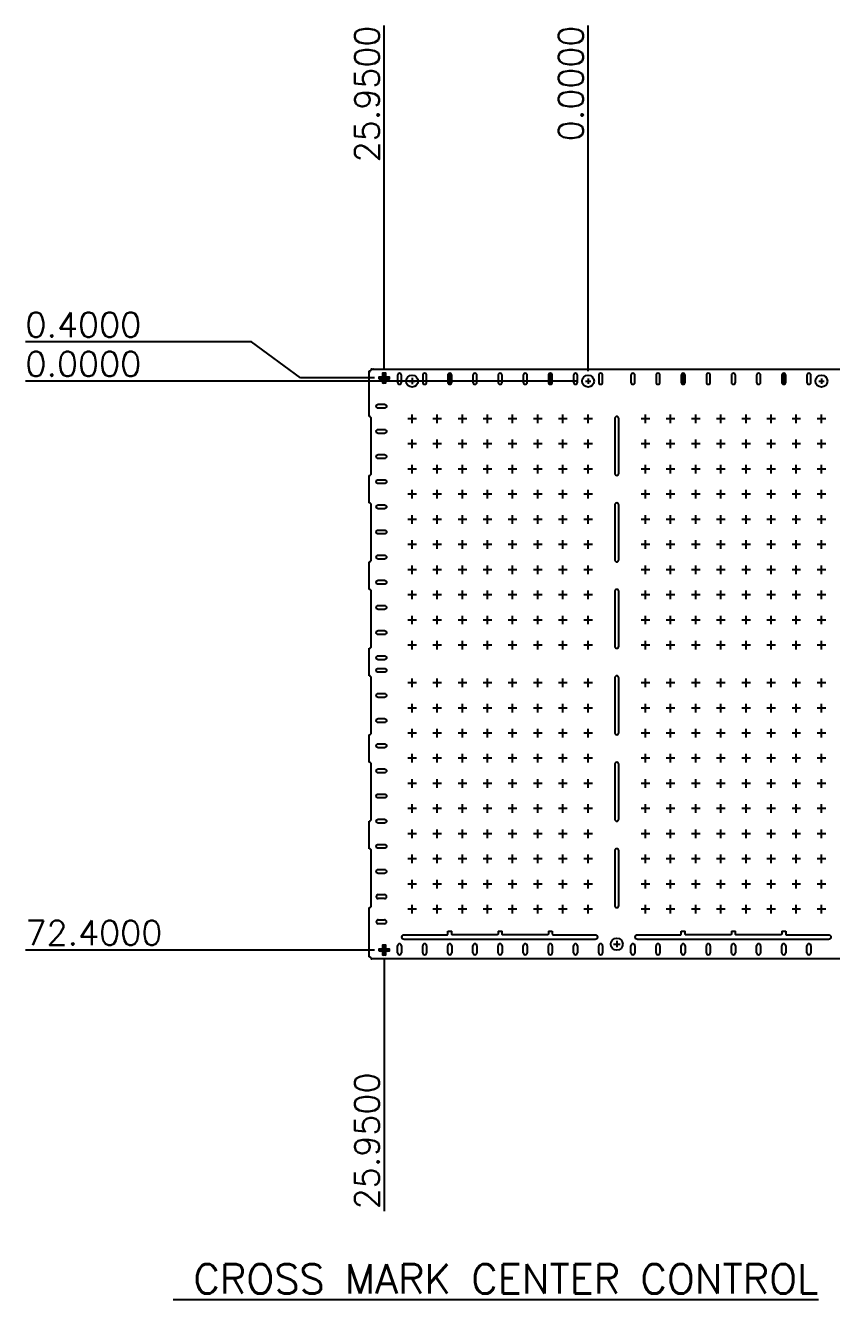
# Model space of a CAD drawing. Extents: x 823 to 1091, y 12 to 388.
# Drawn here: x 823 to 905, y 49.2 to 178.9 of the extents above; entities that cross this region are included whole.
import ezdxf
from ezdxf.enums import TextEntityAlignment as Align
from ezdxf.lldxf.tags import DXFTag

# ---------------------------------------------------------------- set-up
doc = ezdxf.new("R2010")
doc.units = 0
doc.header["$LTSCALE"] = 8
doc.header["$MEASUREMENT"] = 0
for name, color, linetype in [('CEN', 3, 'CENTER'), ('COIN-LINE', 4, 'Continuous'), ('DIM', 7, 'Continuous'), ('LF-LINE', 1, 'Continuous'), ('PKG-OUT', 3, 'HIDDEN')]:
    doc.layers.add(name, color=color, linetype=linetype)
doc.styles.add('SIMPLEX', font='SIMPLEX.shx', dxfattribs={"height": 3})
tags = doc.linetypes.add('CENTER', pattern=[2, 1.25, -0.25, 0.25, -0.25]).pattern_tags.tags
tags[10:11] = [DXFTag(74, 4), DXFTag(75, 0), DXFTag(340, '0'), DXFTag(46, 1.0), DXFTag(50, 0.0), DXFTag(44, 0.0), DXFTag(45, 0.0)]
tags[8:9] = [DXFTag(74, 4), DXFTag(75, 0), DXFTag(340, '0'), DXFTag(46, 1.0), DXFTag(50, 0.0), DXFTag(44, 0.0), DXFTag(45, 0.0)]
tags[6:7] = [DXFTag(74, 4), DXFTag(75, 0), DXFTag(340, '0'), DXFTag(46, 1.0), DXFTag(50, 0.0), DXFTag(44, 0.0), DXFTag(45, 0.0)]
tags[4:5] = [DXFTag(74, 4), DXFTag(75, 0), DXFTag(340, '0'), DXFTag(46, 1.0), DXFTag(50, 0.0), DXFTag(44, 0.0), DXFTag(45, 0.0)]
tags = doc.linetypes.add('HIDDEN', pattern=[0.375, 0.25, -0.125]).pattern_tags.tags
tags[6:7] = [DXFTag(74, 4), DXFTag(75, 0), DXFTag(340, '0'), DXFTag(46, 1.0), DXFTag(50, 0.0), DXFTag(44, 0.0), DXFTag(45, 0.0)]
tags[4:5] = [DXFTag(74, 4), DXFTag(75, 0), DXFTag(340, '0'), DXFTag(46, 1.0), DXFTag(50, 0.0), DXFTag(44, 0.0), DXFTag(45, 0.0)]

# ---------------------------------------------------------------- blocks, each defined once
blk = doc.blocks.new('SH4')
at = {"layer": 'CEN'}
h = blk.add_hatch(dxfattribs=at)
h.set_pattern_fill('ANSI31', color=256, scale=0.347826, style=0)
h.set_pattern_definition([(45, (817.660093, 19.64322), (-0.030743773, 0.030743773), [])])
h.paths.add_polyline_path([(853.98, -249.13), (854.38, -249.13), (854.38, -249.53), (854.62, -249.53), (854.62, -249.13), (855.02, -249.13), (855.02, -248.89), (854.62, -248.89), (854.62, -248.49), (854.38, -248.49), (854.38, -248.89), (853.98, -248.89)])
h.paths.add_polyline_path([(854.58, -249.09), (854.58, -249.49), (854.42, -249.49), (854.42, -249.09), (854.02, -249.09), (854.02, -248.93), (854.42, -248.93), (854.42, -248.53), (854.58, -248.53), (854.58, -248.93), (854.98, -248.93), (854.98, -249.09)], flags=16)
h = blk.add_hatch(dxfattribs=at)
h.set_pattern_fill('ANSI31', color=256, scale=0.8, style=0)
h.set_pattern_definition([(45, (843.10306, 28.53486), (-0.070710678, 0.070710678), [])])
h.paths.add_polyline_path([(861.38, -248.73, 1), (860.98, -248.73), (860.98, -249.45, 1), (861.38, -249.45)])
h.paths.add_polyline_path([(871.62, -248.73, 1), (871.22, -248.73), (871.22, -249.45, 1), (871.62, -249.45)])
h = blk.add_hatch(dxfattribs=at)
h.set_pattern_fill('ANSI31', color=256, scale=0.347826, style=0)
h.set_pattern_definition([(45, (817.660093, -38.59678), (-0.030743773, 0.030743773), [])])
h.paths.add_polyline_path([(853.98, -307.37), (854.38, -307.37), (854.38, -307.77), (854.62, -307.77), (854.62, -307.37), (855.02, -307.37), (855.02, -307.13), (854.62, -307.13), (854.62, -306.73), (854.38, -306.73), (854.38, -307.13), (853.98, -307.13)])
h.paths.add_polyline_path([(854.58, -307.33), (854.58, -307.73), (854.42, -307.73), (854.42, -307.33), (854.02, -307.33), (854.02, -307.17), (854.42, -307.17), (854.42, -306.77), (854.58, -306.77), (854.58, -307.17), (854.98, -307.17), (854.98, -307.33)], flags=16)
at = {"layer": 'PKG-OUT'}
h = blk.add_hatch(dxfattribs=at)
h.set_pattern_fill('ANSI31', color=256, style=0)
h.paths.add_polyline_path([(885.14, -248.73, 1), (884.74, -248.73), (884.74, -249.45, 1), (885.14, -249.45)])
h.paths.add_polyline_path([(895.38, -248.73, 1), (894.98, -248.73), (894.98, -249.45, 1), (895.38, -249.45)])
at = {"layer": 'CEN'}
for p, q in [((854.79, -249.01), (854.22, -249.01)), ((854.79, -249.01), (854.22, -249.01)), ((854.5, -249.25), (854.5, -248.77)), ((854.5, -249.25), (854.5, -248.77)), ((857.34, -249), (857.34, -249.65)), ((857.02, -249.33), (857.67, -249.33)), ((874.99, -249.33), (875.54, -249.33)), ((875.26, -249.05), (875.26, -249.6)), ((898.75, -249.33), (899.3, -249.33)), ((899.02, -249.05), (899.02, -249.6)), ((854.79, -307.25), (854.22, -307.25)), ((854.79, -307.25), (854.22, -307.25)), ((854.5, -307.01), (854.5, -307.49)), ((854.5, -307.01), (854.5, -307.49)), ((877.86, -306.65), (878.51, -306.65)), ((878.18, -306.32), (878.18, -306.97))]:
    blk.add_line(p, q, dxfattribs=at)
at = {"layer": 'CEN', "ltscale": 0.01}
for p, q in [((857.34, -253.61), (857.34, -252.73)), ((859.9, -253.61), (859.9, -252.73)), ((862.46, -253.61), (862.46, -252.73)), ((865.02, -253.61), (865.02, -252.73)), ((867.58, -253.61), (867.58, -252.73)), ((870.14, -253.61), (870.14, -252.73)), ((872.7, -253.61), (872.7, -252.73)), ((875.26, -253.61), (875.26, -252.73)), ((881.1, -253.61), (881.1, -252.73)), ((883.66, -253.61), (883.66, -252.73)), ((886.22, -253.61), (886.22, -252.73)), ((888.78, -253.61), (888.78, -252.73)), ((891.34, -253.61), (891.34, -252.73)), ((893.9, -253.61), (893.9, -252.73)), ((896.46, -253.61), (896.46, -252.73)), ((899.02, -253.61), (899.02, -252.73)), ((857.78, -253.17), (856.9, -253.17)), ((860.34, -253.17), (859.46, -253.17)), ((862.9, -253.17), (862.02, -253.17)), ((865.46, -253.17), (864.58, -253.17)), ((868.02, -253.17), (867.14, -253.17)), ((870.58, -253.17), (869.7, -253.17)), ((873.14, -253.17), (872.26, -253.17)), ((875.7, -253.17), (874.82, -253.17)), ((881.54, -253.17), (880.66, -253.17)), ((884.1, -253.17), (883.22, -253.17)), ((886.66, -253.17), (885.78, -253.17)), ((889.22, -253.17), (888.34, -253.17)), ((891.78, -253.17), (890.9, -253.17)), ((894.34, -253.17), (893.46, -253.17)), ((896.9, -253.17), (896.02, -253.17)), ((899.46, -253.17), (898.58, -253.17)), ((857.34, -256.17), (857.34, -255.29)), ((859.9, -256.17), (859.9, -255.29)), ((862.46, -256.17), (862.46, -255.29)), ((865.02, -256.17), (865.02, -255.29)), ((867.58, -256.17), (867.58, -255.29)), ((870.14, -256.17), (870.14, -255.29)), ((872.7, -256.17), (872.7, -255.29)), ((875.26, -256.17), (875.26, -255.29)), ((881.1, -256.17), (881.1, -255.29)), ((883.66, -256.17), (883.66, -255.29)), ((886.22, -256.17), (886.22, -255.29)), ((888.78, -256.17), (888.78, -255.29)), ((891.34, -256.17), (891.34, -255.29)), ((893.9, -256.17), (893.9, -255.29)), ((896.46, -256.17), (896.46, -255.29)), ((899.02, -256.17), (899.02, -255.29)), ((857.78, -255.73), (856.9, -255.73)), ((860.34, -255.73), (859.46, -255.73)), ((862.9, -255.73), (862.02, -255.73)), ((865.46, -255.73), (864.58, -255.73)), ((868.02, -255.73), (867.14, -255.73)), ((870.58, -255.73), (869.7, -255.73)), ((873.14, -255.73), (872.26, -255.73)), ((875.7, -255.73), (874.82, -255.73)), ((881.54, -255.73), (880.66, -255.73)), ((884.1, -255.73), (883.22, -255.73)), ((886.66, -255.73), (885.78, -255.73)), ((889.22, -255.73), (888.34, -255.73)), ((891.78, -255.73), (890.9, -255.73)), ((894.34, -255.73), (893.46, -255.73)), ((896.9, -255.73), (896.02, -255.73)), ((899.46, -255.73), (898.58, -255.73)), ((857.34, -258.73), (857.34, -257.85)), ((859.9, -258.73), (859.9, -257.85)), ((862.46, -258.73), (862.46, -257.85)), ((865.02, -258.73), (865.02, -257.85)), ((867.58, -258.73), (867.58, -257.85)), ((870.14, -258.73), (870.14, -257.85)), ((872.7, -258.73), (872.7, -257.85)), ((875.26, -258.73), (875.26, -257.85)), ((881.1, -258.73), (881.1, -257.85)), ((883.66, -258.73), (883.66, -257.85)), ((886.22, -258.73), (886.22, -257.85)), ((888.78, -258.73), (888.78, -257.85)), ((891.34, -258.73), (891.34, -257.85)), ((893.9, -258.73), (893.9, -257.85)), ((896.46, -258.73), (896.46, -257.85)), ((899.02, -258.73), (899.02, -257.85)), ((857.78, -258.29), (856.9, -258.29)), ((860.34, -258.29), (859.46, -258.29)), ((862.9, -258.29), (862.02, -258.29)), ((865.46, -258.29), (864.58, -258.29)), ((868.02, -258.29), (867.14, -258.29)), ((870.58, -258.29), (869.7, -258.29)), ((873.14, -258.29), (872.26, -258.29)), ((875.7, -258.29), (874.82, -258.29)), ((881.54, -258.29), (880.66, -258.29)), ((884.1, -258.29), (883.22, -258.29)), ((886.66, -258.29), (885.78, -258.29)), ((889.22, -258.29), (888.34, -258.29)), ((891.78, -258.29), (890.9, -258.29)), ((894.34, -258.29), (893.46, -258.29)), ((896.9, -258.29), (896.02, -258.29)), ((899.46, -258.29), (898.58, -258.29)), ((857.34, -261.29), (857.34, -260.41)), ((859.9, -261.29), (859.9, -260.41)), ((862.46, -261.29), (862.46, -260.41)), ((865.02, -261.29), (865.02, -260.41)), ((867.58, -261.29), (867.58, -260.41)), ((870.14, -261.29), (870.14, -260.41)), ((872.7, -261.29), (872.7, -260.41)), ((875.26, -261.29), (875.26, -260.41)), ((881.1, -261.29), (881.1, -260.41)), ((883.66, -261.29), (883.66, -260.41)), ((886.22, -261.29), (886.22, -260.41)), ((888.78, -261.29), (888.78, -260.41)), ((891.34, -261.29), (891.34, -260.41)), ((893.9, -261.29), (893.9, -260.41)), ((896.46, -261.29), (896.46, -260.41)), ((899.02, -261.29), (899.02, -260.41)), ((857.78, -260.85), (856.9, -260.85)), ((860.34, -260.85), (859.46, -260.85)), ((862.9, -260.85), (862.02, -260.85)), ((865.46, -260.85), (864.58, -260.85)), ((868.02, -260.85), (867.14, -260.85)), ((870.58, -260.85), (869.7, -260.85)), ((873.14, -260.85), (872.26, -260.85)), ((875.7, -260.85), (874.82, -260.85)), ((881.54, -260.85), (880.66, -260.85)), ((884.1, -260.85), (883.22, -260.85)), ((886.66, -260.85), (885.78, -260.85)), ((889.22, -260.85), (888.34, -260.85)), ((891.78, -260.85), (890.9, -260.85)), ((894.34, -260.85), (893.46, -260.85)), ((896.9, -260.85), (896.02, -260.85)), ((899.46, -260.85), (898.58, -260.85)), ((857.34, -263.85), (857.34, -262.97)), ((859.9, -263.85), (859.9, -262.97)), ((862.46, -263.85), (862.46, -262.97)), ((865.02, -263.85), (865.02, -262.97)), ((867.58, -263.85), (867.58, -262.97)), ((870.14, -263.85), (870.14, -262.97)), ((872.7, -263.85), (872.7, -262.97)), ((875.26, -263.85), (875.26, -262.97)), ((881.1, -263.85), (881.1, -262.97)), ((883.66, -263.85), (883.66, -262.97)), ((886.22, -263.85), (886.22, -262.97)), ((888.78, -263.85), (888.78, -262.97)), ((891.34, -263.85), (891.34, -262.97)), ((893.9, -263.85), (893.9, -262.97)), ((896.46, -263.85), (896.46, -262.97)), ((899.02, -263.85), (899.02, -262.97)), ((857.78, -263.41), (856.9, -263.41)), ((860.34, -263.41), (859.46, -263.41)), ((862.9, -263.41), (862.02, -263.41)), ((865.46, -263.41), (864.58, -263.41)), ((868.02, -263.41), (867.14, -263.41)), ((870.58, -263.41), (869.7, -263.41)), ((873.14, -263.41), (872.26, -263.41)), ((875.7, -263.41), (874.82, -263.41)), ((881.54, -263.41), (880.66, -263.41)), ((884.1, -263.41), (883.22, -263.41)), ((886.66, -263.41), (885.78, -263.41)), ((889.22, -263.41), (888.34, -263.41)), ((891.78, -263.41), (890.9, -263.41)), ((894.34, -263.41), (893.46, -263.41)), ((896.9, -263.41), (896.02, -263.41)), ((899.46, -263.41), (898.58, -263.41)), ((857.34, -266.41), (857.34, -265.53)), ((859.9, -266.41), (859.9, -265.53)), ((862.46, -266.41), (862.46, -265.53)), ((865.02, -266.41), (865.02, -265.53)), ((867.58, -266.41), (867.58, -265.53)), ((870.14, -266.41), (870.14, -265.53)), ((872.7, -266.41), (872.7, -265.53)), ((875.26, -266.41), (875.26, -265.53)), ((881.1, -266.41), (881.1, -265.53)), ((883.66, -266.41), (883.66, -265.53)), ((886.22, -266.41), (886.22, -265.53)), ((888.78, -266.41), (888.78, -265.53)), ((891.34, -266.41), (891.34, -265.53)), ((893.9, -266.41), (893.9, -265.53)), ((896.46, -266.41), (896.46, -265.53)), ((899.02, -266.41), (899.02, -265.53)), ((857.78, -265.97), (856.9, -265.97)), ((860.34, -265.97), (859.46, -265.97)), ((862.9, -265.97), (862.02, -265.97)), ((865.46, -265.97), (864.58, -265.97)), ((868.02, -265.97), (867.14, -265.97)), ((870.58, -265.97), (869.7, -265.97)), ((873.14, -265.97), (872.26, -265.97)), ((875.7, -265.97), (874.82, -265.97)), ((881.54, -265.97), (880.66, -265.97)), ((884.1, -265.97), (883.22, -265.97)), ((886.66, -265.97), (885.78, -265.97)), ((889.22, -265.97), (888.34, -265.97)), ((891.78, -265.97), (890.9, -265.97)), ((894.34, -265.97), (893.46, -265.97)), ((896.9, -265.97), (896.02, -265.97)), ((899.46, -265.97), (898.58, -265.97)), ((857.34, -268.97), (857.34, -268.09)), ((859.9, -268.97), (859.9, -268.09)), ((862.46, -268.97), (862.46, -268.09)), ((865.02, -268.97), (865.02, -268.09)), ((867.58, -268.97), (867.58, -268.09)), ((870.14, -268.97), (870.14, -268.09)), ((872.7, -268.97), (872.7, -268.09)), ((875.26, -268.97), (875.26, -268.09)), ((881.1, -268.97), (881.1, -268.09)), ((883.66, -268.97), (883.66, -268.09)), ((886.22, -268.97), (886.22, -268.09)), ((888.78, -268.97), (888.78, -268.09)), ((891.34, -268.97), (891.34, -268.09)), ((893.9, -268.97), (893.9, -268.09)), ((896.46, -268.97), (896.46, -268.09)), ((899.02, -268.97), (899.02, -268.09)), ((857.78, -268.53), (856.9, -268.53)), ((860.34, -268.53), (859.46, -268.53)), ((862.9, -268.53), (862.02, -268.53)), ((865.46, -268.53), (864.58, -268.53)), ((868.02, -268.53), (867.14, -268.53)), ((870.58, -268.53), (869.7, -268.53)), ((873.14, -268.53), (872.26, -268.53)), ((875.7, -268.53), (874.82, -268.53)), ((881.54, -268.53), (880.66, -268.53)), ((884.1, -268.53), (883.22, -268.53)), ((886.66, -268.53), (885.78, -268.53)), ((889.22, -268.53), (888.34, -268.53)), ((891.78, -268.53), (890.9, -268.53)), ((894.34, -268.53), (893.46, -268.53)), ((896.9, -268.53), (896.02, -268.53)), ((899.46, -268.53), (898.58, -268.53)), ((857.34, -271.53), (857.34, -270.65)), ((859.9, -271.53), (859.9, -270.65)), ((862.46, -271.53), (862.46, -270.65)), ((865.02, -271.53), (865.02, -270.65)), ((867.58, -271.53), (867.58, -270.65)), ((870.14, -271.53), (870.14, -270.65)), ((872.7, -271.53), (872.7, -270.65)), ((875.26, -271.53), (875.26, -270.65)), ((881.1, -271.53), (881.1, -270.65)), ((883.66, -271.53), (883.66, -270.65)), ((886.22, -271.53), (886.22, -270.65)), ((888.78, -271.53), (888.78, -270.65)), ((891.34, -271.53), (891.34, -270.65)), ((893.9, -271.53), (893.9, -270.65)), ((896.46, -271.53), (896.46, -270.65)), ((899.02, -271.53), (899.02, -270.65)), ((857.78, -271.09), (856.9, -271.09)), ((860.34, -271.09), (859.46, -271.09)), ((862.9, -271.09), (862.02, -271.09)), ((865.46, -271.09), (864.58, -271.09)), ((868.02, -271.09), (867.14, -271.09)), ((870.58, -271.09), (869.7, -271.09)), ((873.14, -271.09), (872.26, -271.09)), ((875.7, -271.09), (874.82, -271.09)), ((881.54, -271.09), (880.66, -271.09)), ((884.1, -271.09), (883.22, -271.09)), ((886.66, -271.09), (885.78, -271.09)), ((889.22, -271.09), (888.34, -271.09)), ((891.78, -271.09), (890.9, -271.09)), ((894.34, -271.09), (893.46, -271.09)), ((896.9, -271.09), (896.02, -271.09)), ((899.46, -271.09), (898.58, -271.09)), ((857.78, -273.65), (856.9, -273.65)), ((857.34, -274.09), (857.34, -273.21)), ((860.34, -273.65), (859.46, -273.65)), ((859.9, -274.09), (859.9, -273.21)), ((862.9, -273.65), (862.02, -273.65)), ((862.46, -274.09), (862.46, -273.21)), ((865.46, -273.65), (864.58, -273.65)), ((865.02, -274.09), (865.02, -273.21)), ((868.02, -273.65), (867.14, -273.65)), ((867.58, -274.09), (867.58, -273.21)), ((870.58, -273.65), (869.7, -273.65)), ((870.14, -274.09), (870.14, -273.21)), ((873.14, -273.65), (872.26, -273.65)), ((872.7, -274.09), (872.7, -273.21)), ((875.7, -273.65), (874.82, -273.65)), ((875.26, -274.09), (875.26, -273.21)), ((881.54, -273.65), (880.66, -273.65)), ((881.1, -274.09), (881.1, -273.21)), ((884.1, -273.65), (883.22, -273.65)), ((883.66, -274.09), (883.66, -273.21)), ((886.66, -273.65), (885.78, -273.65)), ((886.22, -274.09), (886.22, -273.21)), ((889.22, -273.65), (888.34, -273.65)), ((888.78, -274.09), (888.78, -273.21)), ((891.78, -273.65), (890.9, -273.65)), ((891.34, -274.09), (891.34, -273.21)), ((894.34, -273.65), (893.46, -273.65)), ((893.9, -274.09), (893.9, -273.21)), ((896.9, -273.65), (896.02, -273.65)), ((896.46, -274.09), (896.46, -273.21)), ((899.46, -273.65), (898.58, -273.65)), ((899.02, -274.09), (899.02, -273.21)), ((857.78, -276.21), (856.9, -276.21)), ((857.34, -276.65), (857.34, -275.77)), ((860.34, -276.21), (859.46, -276.21)), ((859.9, -276.65), (859.9, -275.77)), ((862.9, -276.21), (862.02, -276.21)), ((862.46, -276.65), (862.46, -275.77)), ((865.46, -276.21), (864.58, -276.21)), ((865.02, -276.65), (865.02, -275.77)), ((868.02, -276.21), (867.14, -276.21)), ((867.58, -276.65), (867.58, -275.77)), ((870.58, -276.21), (869.7, -276.21)), ((870.14, -276.65), (870.14, -275.77)), ((873.14, -276.21), (872.26, -276.21)), ((872.7, -276.65), (872.7, -275.77)), ((875.7, -276.21), (874.82, -276.21)), ((875.26, -276.65), (875.26, -275.77)), ((881.54, -276.21), (880.66, -276.21)), ((881.1, -276.65), (881.1, -275.77)), ((884.1, -276.21), (883.22, -276.21)), ((883.66, -276.65), (883.66, -275.77)), ((886.66, -276.21), (885.78, -276.21)), ((886.22, -276.65), (886.22, -275.77)), ((889.22, -276.21), (888.34, -276.21)), ((888.78, -276.65), (888.78, -275.77)), ((891.78, -276.21), (890.9, -276.21)), ((891.34, -276.65), (891.34, -275.77)), ((894.34, -276.21), (893.46, -276.21)), ((893.9, -276.65), (893.9, -275.77)), ((896.9, -276.21), (896.02, -276.21)), ((896.46, -276.65), (896.46, -275.77)), ((899.46, -276.21), (898.58, -276.21)), ((899.02, -276.65), (899.02, -275.77)), ((857.78, -280.05), (856.9, -280.05)), ((857.34, -280.49), (857.34, -279.61)), ((860.34, -280.05), (859.46, -280.05)), ((859.9, -280.49), (859.9, -279.61)), ((862.9, -280.05), (862.02, -280.05)), ((862.46, -280.49), (862.46, -279.61)), ((865.46, -280.05), (864.58, -280.05)), ((865.02, -280.49), (865.02, -279.61)), ((868.02, -280.05), (867.14, -280.05)), ((867.58, -280.49), (867.58, -279.61)), ((870.58, -280.05), (869.7, -280.05)), ((870.14, -280.49), (870.14, -279.61)), ((873.14, -280.05), (872.26, -280.05)), ((872.7, -280.49), (872.7, -279.61)), ((875.7, -280.05), (874.82, -280.05)), ((875.26, -280.49), (875.26, -279.61)), ((881.54, -280.05), (880.66, -280.05)), ((881.1, -280.49), (881.1, -279.61)), ((884.1, -280.05), (883.22, -280.05)), ((883.66, -280.49), (883.66, -279.61)), ((886.66, -280.05), (885.78, -280.05)), ((886.22, -280.49), (886.22, -279.61)), ((889.22, -280.05), (888.34, -280.05)), ((888.78, -280.49), (888.78, -279.61)), ((891.78, -280.05), (890.9, -280.05)), ((891.34, -280.49), (891.34, -279.61)), ((894.34, -280.05), (893.46, -280.05)), ((893.9, -280.49), (893.9, -279.61)), ((896.9, -280.05), (896.02, -280.05)), ((896.46, -280.49), (896.46, -279.61)), ((899.46, -280.05), (898.58, -280.05)), ((899.02, -280.49), (899.02, -279.61)), ((857.78, -282.61), (856.9, -282.61)), ((857.34, -283.05), (857.34, -282.17)), ((860.34, -282.61), (859.46, -282.61)), ((859.9, -283.05), (859.9, -282.17)), ((862.9, -282.61), (862.02, -282.61)), ((862.46, -283.05), (862.46, -282.17)), ((865.46, -282.61), (864.58, -282.61)), ((865.02, -283.05), (865.02, -282.17)), ((868.02, -282.61), (867.14, -282.61)), ((867.58, -283.05), (867.58, -282.17)), ((870.58, -282.61), (869.7, -282.61)), ((870.14, -283.05), (870.14, -282.17)), ((873.14, -282.61), (872.26, -282.61)), ((872.7, -283.05), (872.7, -282.17)), ((875.7, -282.61), (874.82, -282.61)), ((875.26, -283.05), (875.26, -282.17)), ((881.54, -282.61), (880.66, -282.61)), ((881.1, -283.05), (881.1, -282.17)), ((884.1, -282.61), (883.22, -282.61)), ((883.66, -283.05), (883.66, -282.17)), ((886.66, -282.61), (885.78, -282.61)), ((886.22, -283.05), (886.22, -282.17)), ((889.22, -282.61), (888.34, -282.61)), ((888.78, -283.05), (888.78, -282.17)), ((891.78, -282.61), (890.9, -282.61)), ((891.34, -283.05), (891.34, -282.17)), ((894.34, -282.61), (893.46, -282.61)), ((893.9, -283.05), (893.9, -282.17)), ((896.9, -282.61), (896.02, -282.61)), ((896.46, -283.05), (896.46, -282.17)), ((899.46, -282.61), (898.58, -282.61)), ((899.02, -283.05), (899.02, -282.17)), ((857.78, -285.17), (856.9, -285.17)), ((857.34, -285.61), (857.34, -284.73)), ((860.34, -285.17), (859.46, -285.17)), ((859.9, -285.61), (859.9, -284.73)), ((862.9, -285.17), (862.02, -285.17)), ((862.46, -285.61), (862.46, -284.73)), ((865.46, -285.17), (864.58, -285.17)), ((865.02, -285.61), (865.02, -284.73)), ((868.02, -285.17), (867.14, -285.17)), ((867.58, -285.61), (867.58, -284.73)), ((870.58, -285.17), (869.7, -285.17)), ((870.14, -285.61), (870.14, -284.73)), ((873.14, -285.17), (872.26, -285.17)), ((872.7, -285.61), (872.7, -284.73)), ((875.7, -285.17), (874.82, -285.17)), ((875.26, -285.61), (875.26, -284.73)), ((881.54, -285.17), (880.66, -285.17)), ((881.1, -285.61), (881.1, -284.73)), ((884.1, -285.17), (883.22, -285.17)), ((883.66, -285.61), (883.66, -284.73)), ((886.66, -285.17), (885.78, -285.17)), ((886.22, -285.61), (886.22, -284.73)), ((889.22, -285.17), (888.34, -285.17)), ((888.78, -285.61), (888.78, -284.73)), ((891.78, -285.17), (890.9, -285.17)), ((891.34, -285.61), (891.34, -284.73)), ((894.34, -285.17), (893.46, -285.17)), ((893.9, -285.61), (893.9, -284.73)), ((896.9, -285.17), (896.02, -285.17)), ((896.46, -285.61), (896.46, -284.73)), ((899.46, -285.17), (898.58, -285.17)), ((899.02, -285.61), (899.02, -284.73)), ((857.78, -287.73), (856.9, -287.73)), ((857.34, -288.17), (857.34, -287.29)), ((860.34, -287.73), (859.46, -287.73)), ((859.9, -288.17), (859.9, -287.29)), ((862.9, -287.73), (862.02, -287.73)), ((862.46, -288.17), (862.46, -287.29)), ((865.46, -287.73), (864.58, -287.73)), ((865.02, -288.17), (865.02, -287.29)), ((868.02, -287.73), (867.14, -287.73)), ((867.58, -288.17), (867.58, -287.29)), ((870.58, -287.73), (869.7, -287.73)), ((870.14, -288.17), (870.14, -287.29)), ((873.14, -287.73), (872.26, -287.73)), ((872.7, -288.17), (872.7, -287.29)), ((875.7, -287.73), (874.82, -287.73)), ((875.26, -288.17), (875.26, -287.29)), ((881.54, -287.73), (880.66, -287.73)), ((881.1, -288.17), (881.1, -287.29)), ((884.1, -287.73), (883.22, -287.73)), ((883.66, -288.17), (883.66, -287.29)), ((886.66, -287.73), (885.78, -287.73)), ((886.22, -288.17), (886.22, -287.29)), ((889.22, -287.73), (888.34, -287.73)), ((888.78, -288.17), (888.78, -287.29)), ((891.78, -287.73), (890.9, -287.73)), ((891.34, -288.17), (891.34, -287.29)), ((894.34, -287.73), (893.46, -287.73)), ((893.9, -288.17), (893.9, -287.29)), ((896.9, -287.73), (896.02, -287.73)), ((896.46, -288.17), (896.46, -287.29)), ((899.46, -287.73), (898.58, -287.73)), ((899.02, -288.17), (899.02, -287.29)), ((857.78, -290.29), (856.9, -290.29)), ((857.34, -290.73), (857.34, -289.85)), ((860.34, -290.29), (859.46, -290.29)), ((859.9, -290.73), (859.9, -289.85)), ((862.9, -290.29), (862.02, -290.29)), ((862.46, -290.73), (862.46, -289.85)), ((865.46, -290.29), (864.58, -290.29)), ((865.02, -290.73), (865.02, -289.85)), ((868.02, -290.29), (867.14, -290.29)), ((867.58, -290.73), (867.58, -289.85)), ((870.58, -290.29), (869.7, -290.29)), ((870.14, -290.73), (870.14, -289.85)), ((873.14, -290.29), (872.26, -290.29)), ((872.7, -290.73), (872.7, -289.85)), ((875.7, -290.29), (874.82, -290.29)), ((875.26, -290.73), (875.26, -289.85)), ((881.54, -290.29), (880.66, -290.29)), ((881.1, -290.73), (881.1, -289.85)), ((884.1, -290.29), (883.22, -290.29)), ((883.66, -290.73), (883.66, -289.85)), ((886.66, -290.29), (885.78, -290.29)), ((886.22, -290.73), (886.22, -289.85)), ((889.22, -290.29), (888.34, -290.29)), ((888.78, -290.73), (888.78, -289.85)), ((891.78, -290.29), (890.9, -290.29)), ((891.34, -290.73), (891.34, -289.85)), ((894.34, -290.29), (893.46, -290.29)), ((893.9, -290.73), (893.9, -289.85)), ((896.9, -290.29), (896.02, -290.29)), ((896.46, -290.73), (896.46, -289.85)), ((899.46, -290.29), (898.58, -290.29)), ((899.02, -290.73), (899.02, -289.85)), ((857.78, -292.85), (856.9, -292.85)), ((857.34, -293.29), (857.34, -292.41)), ((860.34, -292.85), (859.46, -292.85)), ((859.9, -293.29), (859.9, -292.41)), ((862.9, -292.85), (862.02, -292.85)), ((862.46, -293.29), (862.46, -292.41)), ((865.46, -292.85), (864.58, -292.85)), ((865.02, -293.29), (865.02, -292.41)), ((868.02, -292.85), (867.14, -292.85)), ((867.58, -293.29), (867.58, -292.41)), ((870.58, -292.85), (869.7, -292.85)), ((870.14, -293.29), (870.14, -292.41)), ((873.14, -292.85), (872.26, -292.85)), ((872.7, -293.29), (872.7, -292.41)), ((875.7, -292.85), (874.82, -292.85)), ((875.26, -293.29), (875.26, -292.41)), ((881.54, -292.85), (880.66, -292.85)), ((881.1, -293.29), (881.1, -292.41)), ((884.1, -292.85), (883.22, -292.85)), ((883.66, -293.29), (883.66, -292.41)), ((886.66, -292.85), (885.78, -292.85)), ((886.22, -293.29), (886.22, -292.41)), ((889.22, -292.85), (888.34, -292.85)), ((888.78, -293.29), (888.78, -292.41)), ((891.78, -292.85), (890.9, -292.85)), ((891.34, -293.29), (891.34, -292.41)), ((894.34, -292.85), (893.46, -292.85)), ((893.9, -293.29), (893.9, -292.41)), ((896.9, -292.85), (896.02, -292.85)), ((896.46, -293.29), (896.46, -292.41)), ((899.46, -292.85), (898.58, -292.85)), ((899.02, -293.29), (899.02, -292.41)), ((857.78, -295.41), (856.9, -295.41)), ((857.34, -295.85), (857.34, -294.97)), ((860.34, -295.41), (859.46, -295.41)), ((859.9, -295.85), (859.9, -294.97)), ((862.9, -295.41), (862.02, -295.41)), ((862.46, -295.85), (862.46, -294.97)), ((865.46, -295.41), (864.58, -295.41)), ((865.02, -295.85), (865.02, -294.97)), ((868.02, -295.41), (867.14, -295.41)), ((867.58, -295.85), (867.58, -294.97)), ((870.58, -295.41), (869.7, -295.41)), ((870.14, -295.85), (870.14, -294.97)), ((873.14, -295.41), (872.26, -295.41)), ((872.7, -295.85), (872.7, -294.97)), ((875.7, -295.41), (874.82, -295.41)), ((875.26, -295.85), (875.26, -294.97)), ((881.54, -295.41), (880.66, -295.41)), ((881.1, -295.85), (881.1, -294.97)), ((884.1, -295.41), (883.22, -295.41)), ((883.66, -295.85), (883.66, -294.97)), ((886.66, -295.41), (885.78, -295.41)), ((886.22, -295.85), (886.22, -294.97)), ((889.22, -295.41), (888.34, -295.41)), ((888.78, -295.85), (888.78, -294.97)), ((891.78, -295.41), (890.9, -295.41)), ((891.34, -295.85), (891.34, -294.97)), ((894.34, -295.41), (893.46, -295.41)), ((893.9, -295.85), (893.9, -294.97)), ((896.9, -295.41), (896.02, -295.41)), ((896.46, -295.85), (896.46, -294.97)), ((899.46, -295.41), (898.58, -295.41)), ((899.02, -295.85), (899.02, -294.97)), ((857.78, -297.97), (856.9, -297.97)), ((857.34, -298.41), (857.34, -297.53)), ((860.34, -297.97), (859.46, -297.97)), ((859.9, -298.41), (859.9, -297.53)), ((862.9, -297.97), (862.02, -297.97)), ((862.46, -298.41), (862.46, -297.53)), ((865.46, -297.97), (864.58, -297.97)), ((865.02, -298.41), (865.02, -297.53)), ((868.02, -297.97), (867.14, -297.97)), ((867.58, -298.41), (867.58, -297.53)), ((870.58, -297.97), (869.7, -297.97)), ((870.14, -298.41), (870.14, -297.53)), ((873.14, -297.97), (872.26, -297.97)), ((872.7, -298.41), (872.7, -297.53)), ((875.7, -297.97), (874.82, -297.97)), ((875.26, -298.41), (875.26, -297.53)), ((881.54, -297.97), (880.66, -297.97)), ((881.1, -298.41), (881.1, -297.53)), ((884.1, -297.97), (883.22, -297.97)), ((883.66, -298.41), (883.66, -297.53)), ((886.66, -297.97), (885.78, -297.97)), ((886.22, -298.41), (886.22, -297.53)), ((889.22, -297.97), (888.34, -297.97)), ((888.78, -298.41), (888.78, -297.53)), ((891.78, -297.97), (890.9, -297.97)), ((891.34, -298.41), (891.34, -297.53)), ((894.34, -297.97), (893.46, -297.97)), ((893.9, -298.41), (893.9, -297.53)), ((896.9, -297.97), (896.02, -297.97)), ((896.46, -298.41), (896.46, -297.53)), ((899.46, -297.97), (898.58, -297.97)), ((899.02, -298.41), (899.02, -297.53)), ((857.78, -300.53), (856.9, -300.53)), ((857.34, -300.97), (857.34, -300.09)), ((860.34, -300.53), (859.46, -300.53)), ((859.9, -300.97), (859.9, -300.09)), ((862.9, -300.53), (862.02, -300.53)), ((862.46, -300.97), (862.46, -300.09)), ((865.46, -300.53), (864.58, -300.53)), ((865.02, -300.97), (865.02, -300.09)), ((868.02, -300.53), (867.14, -300.53)), ((867.58, -300.97), (867.58, -300.09)), ((870.58, -300.53), (869.7, -300.53)), ((870.14, -300.97), (870.14, -300.09)), ((873.14, -300.53), (872.26, -300.53)), ((872.7, -300.97), (872.7, -300.09)), ((875.7, -300.53), (874.82, -300.53)), ((875.26, -300.97), (875.26, -300.09)), ((881.54, -300.53), (880.66, -300.53)), ((881.1, -300.97), (881.1, -300.09)), ((884.1, -300.53), (883.22, -300.53)), ((883.66, -300.97), (883.66, -300.09)), ((886.66, -300.53), (885.78, -300.53)), ((886.22, -300.97), (886.22, -300.09)), ((889.22, -300.53), (888.34, -300.53)), ((888.78, -300.97), (888.78, -300.09)), ((891.78, -300.53), (890.9, -300.53)), ((891.34, -300.97), (891.34, -300.09)), ((894.34, -300.53), (893.46, -300.53)), ((893.9, -300.97), (893.9, -300.09)), ((896.9, -300.53), (896.02, -300.53)), ((896.46, -300.97), (896.46, -300.09)), ((899.46, -300.53), (898.58, -300.53)), ((899.02, -300.97), (899.02, -300.09)), ((857.78, -303.09), (856.9, -303.09)), ((857.34, -303.53), (857.34, -302.65)), ((860.34, -303.09), (859.46, -303.09)), ((859.9, -303.53), (859.9, -302.65)), ((862.9, -303.09), (862.02, -303.09)), ((862.46, -303.53), (862.46, -302.65)), ((865.46, -303.09), (864.58, -303.09)), ((865.02, -303.53), (865.02, -302.65)), ((868.02, -303.09), (867.14, -303.09)), ((867.58, -303.53), (867.58, -302.65)), ((870.58, -303.09), (869.7, -303.09)), ((870.14, -303.53), (870.14, -302.65)), ((873.14, -303.09), (872.26, -303.09)), ((872.7, -303.53), (872.7, -302.65)), ((875.7, -303.09), (874.82, -303.09)), ((875.26, -303.53), (875.26, -302.65)), ((881.54, -303.09), (880.66, -303.09)), ((881.1, -303.53), (881.1, -302.65)), ((884.1, -303.09), (883.22, -303.09)), ((883.66, -303.53), (883.66, -302.65)), ((886.66, -303.09), (885.78, -303.09)), ((886.22, -303.53), (886.22, -302.65)), ((889.22, -303.09), (888.34, -303.09)), ((888.78, -303.53), (888.78, -302.65)), ((891.78, -303.09), (890.9, -303.09)), ((891.34, -303.53), (891.34, -302.65)), ((894.34, -303.09), (893.46, -303.09)), ((893.9, -303.53), (893.9, -302.65)), ((896.9, -303.09), (896.02, -303.09)), ((896.46, -303.53), (896.46, -302.65)), ((899.46, -303.09), (898.58, -303.09)), ((899.02, -303.53), (899.02, -302.65))]:
    blk.add_line(p, q, dxfattribs=at)
at = {"layer": 'COIN-LINE'}
for p, q in [((854.5, -241.13), (854.5, -236.13)), ((875.26, -241.13), (875.26, -236.13)), ((845.98, -249.01), (840.98, -245.34)), ((845.98, -249.33), (840.98, -249.33)), ((845.98, -307.25), (840.98, -307.25)), ((854.5, -315.13), (854.5, -320.13))]:
    blk.add_line(p, q, dxfattribs=at)
at = {"layer": 'DIM'}
for p, q in [((854.5, -236.13), (854.5, -213.13)), ((875.26, -236.13), (875.26, -213.13)), ((854.5, -248.01), (854.5, -241.13)), ((875.26, -248.33), (875.26, -241.13)), ((840.98, -245.34), (817.98, -245.34)), ((853.5, -249.01), (845.98, -249.01)), ((840.98, -249.33), (817.98, -249.33)), ((874.26, -249.33), (845.98, -249.33)), ((840.98, -307.25), (817.98, -307.25)), ((853.5, -307.25), (845.98, -307.25)), ((854.5, -308.25), (854.5, -315.13)), ((854.5, -320.13), (854.5, -333.82))]:
    blk.add_line(p, q, dxfattribs=at)
for centre in [(857.34, -249.33), (875.26, -249.33), (899.02, -249.33), (878.18, -306.65)]:
    blk.add_circle(centre, 0.61, dxfattribs=at)
at = {"layer": 'DIM', "color": 7}
for p in [(852.98, -248.44), (853.22, -248.13), (853.38, -248.13), (875.72, -248.93), (899.48, -248.93), (857.26, -249.33), (857.34, -249.33), (875.26, -249.33), (899.02, -249.33), (853.22, -308.13)]:
    blk.add_point(p, dxfattribs=at)
at = {"layer": 'DIM'}
blk.add_point((852.98, -248.44), dxfattribs=at)
blk.add_point((852.98, -248.44), dxfattribs=at)
at = {"layer": 'LF-LINE'}
for p, q in [((852.98, -252.93), (852.98, -248.3)), ((853.22, -248.13), (950.66, -248.13)), ((855.86, -248.73), (855.86, -249.45)), ((856.26, -249.45), (856.26, -248.73)), ((858.42, -248.73), (858.42, -249.45)), ((858.82, -249.45), (858.82, -248.73)), ((863.54, -248.73), (863.54, -249.45)), ((863.94, -249.45), (863.94, -248.73)), ((866.1, -248.73), (866.1, -249.45)), ((866.5, -249.45), (866.5, -248.73)), ((868.66, -248.73), (868.66, -249.45)), ((869.06, -249.45), (869.06, -248.73)), ((873.78, -248.73), (873.78, -249.45)), ((874.18, -249.45), (874.18, -248.73)), ((876.34, -248.73), (876.34, -249.45)), ((876.74, -249.45), (876.74, -248.73)), ((879.62, -248.73), (879.62, -249.45)), ((880.02, -249.45), (880.02, -248.73)), ((882.18, -248.73), (882.18, -249.45)), ((882.58, -249.45), (882.58, -248.73)), ((887.3, -248.73), (887.3, -249.45)), ((887.7, -249.45), (887.7, -248.73)), ((889.86, -248.73), (889.86, -249.45)), ((890.26, -249.45), (890.26, -248.73)), ((892.42, -248.73), (892.42, -249.45)), ((892.82, -249.45), (892.82, -248.73)), ((897.54, -248.73), (897.54, -249.45)), ((897.94, -249.45), (897.94, -248.73)), ((852.98, -261.73), (852.98, -258.93)), ((852.98, -270.53), (852.98, -267.73)), ((852.98, -279.33), (852.98, -276.53)), ((852.98, -288.13), (852.98, -285.33)), ((852.98, -296.93), (852.98, -294.13)), ((853.9, -301.61), (854.54, -301.61)), ((854.54, -302.01), (853.9, -302.01)), ((852.98, -307.95), (852.98, -302.93)), ((852.98, -307.95), (852.98, -303.05)), ((853.9, -304.17), (854.54, -304.17)), ((854.54, -304.57), (853.9, -304.57)), ((860.98, -305.33), (861.38, -305.33)), ((866.1, -305.33), (866.5, -305.33)), ((871.22, -305.33), (871.62, -305.33)), ((884.74, -305.33), (885.14, -305.33)), ((889.86, -305.33), (890.26, -305.33)), ((894.98, -305.33), (895.38, -305.33)), ((855.86, -307.53), (855.86, -306.81)), ((856.26, -306.81), (856.26, -307.53)), ((858.42, -307.53), (858.42, -306.81)), ((858.82, -306.81), (858.82, -307.53)), ((860.98, -307.53), (860.98, -306.81)), ((861.38, -306.81), (861.38, -307.53)), ((863.54, -307.53), (863.54, -306.81)), ((863.94, -306.81), (863.94, -307.53)), ((866.1, -307.53), (866.1, -306.81)), ((866.5, -306.81), (866.5, -307.53)), ((868.66, -307.53), (868.66, -306.81)), ((869.06, -306.81), (869.06, -307.53)), ((871.22, -307.53), (871.22, -306.81)), ((871.62, -306.81), (871.62, -307.53)), ((873.78, -307.53), (873.78, -306.81)), ((874.18, -306.81), (874.18, -307.53)), ((876.34, -307.53), (876.34, -306.81)), ((876.74, -306.81), (876.74, -307.53)), ((879.62, -307.53), (879.62, -306.81)), ((880.02, -306.81), (880.02, -307.53)), ((882.18, -307.53), (882.18, -306.81)), ((882.58, -306.81), (882.58, -307.53)), ((884.74, -307.53), (884.74, -306.81)), ((885.14, -306.81), (885.14, -307.53)), ((887.3, -307.53), (887.3, -306.81)), ((887.7, -306.81), (887.7, -307.53)), ((889.86, -307.53), (889.86, -306.81)), ((890.26, -306.81), (890.26, -307.53)), ((892.42, -307.53), (892.42, -306.81)), ((892.82, -306.81), (892.82, -307.53)), ((894.98, -307.53), (894.98, -306.81)), ((895.38, -306.81), (895.38, -307.53)), ((897.54, -307.53), (897.54, -306.81)), ((897.94, -306.81), (897.94, -307.53)), ((950.66, -308.13), (853.22, -308.13))]:
    blk.add_line(p, q, dxfattribs=at)
for points in [[(852.98, -248.3, 0.198912), (853.1, -248.25), (853.22, -248.13)], [(852.98, -258.93, 0.414148), (853.18, -258.73), (853.18, -253.13, 0.414148), (852.98, -252.93)], [(852.98, -267.73, 0.414148), (853.18, -267.53), (853.18, -261.93, 0.414148), (852.98, -261.73)], [(852.98, -276.53, 0.414148), (853.18, -276.33), (853.18, -270.73, 0.414148), (852.98, -270.53)], [(852.98, -285.33, 0.414148), (853.18, -285.13), (853.18, -279.53, 0.414148), (852.98, -279.33)], [(852.98, -294.13, 0.414148), (853.18, -293.93), (853.18, -288.33, 0.414148), (852.98, -288.13)], [(852.98, -302.93, 0.414148), (853.18, -302.73), (853.18, -297.13, 0.414148), (852.98, -296.93)], [(871.62, -305.33), (871.62, -305.41), (871.62, -305.61, 0.414214), (871.7, -305.69), (874.51, -305.69), (875.02, -305.69), (875.98, -305.69, -1), (875.98, -306.17), (875.02, -306.17), (871.66, -306.17), (868.3, -306.17), (864.94, -306.17), (861.58, -306.17), (856.54, -306.17, -1), (856.54, -305.69), (859.15, -305.69), (860.24, -305.69), (860.9, -305.69, 0.414214), (860.98, -305.61), (860.98, -305.41), (860.98, -305.33)], [(866.1, -305.33), (866.1, -305.41), (866.1, -305.61, -0.414214), (866.02, -305.69), (864.94, -305.69), (864.27, -305.69), (861.58, -305.69), (861.46, -305.69, -0.414214), (861.38, -305.61), (861.38, -305.41), (861.38, -305.33)], [(871.22, -305.33), (871.22, -305.41), (871.22, -305.61, -0.414214), (871.14, -305.69), (870.32, -305.69), (869.39, -305.69), (866.58, -305.69, -0.414214), (866.5, -305.61), (866.5, -305.41), (866.5, -305.33)], [(895.38, -305.33), (895.38, -305.41), (895.38, -305.61, 0.414214), (895.46, -305.69), (898.27, -305.69), (898.78, -305.69), (899.74, -305.69, -1), (899.74, -306.17), (898.78, -306.17), (895.42, -306.17), (892.06, -306.17), (888.7, -306.17), (885.34, -306.17), (880.3, -306.17, -1), (880.3, -305.69), (882.91, -305.69), (884, -305.69), (884.66, -305.69, 0.414214), (884.74, -305.61), (884.74, -305.41), (884.74, -305.33)], [(889.86, -305.33), (889.86, -305.41), (889.86, -305.61, -0.414214), (889.78, -305.69), (888.7, -305.69), (888.03, -305.69), (885.34, -305.69), (885.22, -305.69, -0.414214), (885.14, -305.61), (885.14, -305.41), (885.14, -305.33)], [(894.98, -305.33), (894.98, -305.41), (894.98, -305.61, -0.414214), (894.9, -305.69), (894.08, -305.69), (893.15, -305.69), (890.34, -305.69, -0.414214), (890.26, -305.61), (890.26, -305.41), (890.26, -305.33)], [(853.22, -308.13), (853.1, -308, 0.198912), (852.98, -307.95)]]:
    blk.add_lwpolyline(points, format="xyb", dxfattribs=at)
for points in [[(854.58, -249.09), (854.98, -249.09), (854.98, -248.93), (854.58, -248.93), (854.58, -248.53), (854.42, -248.53), (854.42, -248.93), (854.02, -248.93), (854.02, -249.09), (854.42, -249.09), (854.42, -249.49), (854.58, -249.49)], [(854.58, -307.33), (854.98, -307.33), (854.98, -307.17), (854.58, -307.17), (854.58, -306.77), (854.42, -306.77), (854.42, -307.17), (854.02, -307.17), (854.02, -307.33), (854.42, -307.33), (854.42, -307.73), (854.58, -307.73)]]:
    blk.add_lwpolyline(points, close=True, dxfattribs=at)
for points in [[(854.54, -252.09), (853.9, -252.09, -1), (853.9, -251.69), (854.54, -251.69, -1)], [(878.38, -258.73), (878.38, -253.13, 1), (877.98, -253.13), (877.98, -258.73, 1)], [(854.54, -254.65), (853.9, -254.65, -1), (853.9, -254.25), (854.54, -254.25, -1)], [(854.54, -257.21), (853.9, -257.21, -1), (853.9, -256.81), (854.54, -256.81, -1)], [(854.54, -259.77), (853.9, -259.77, -1), (853.9, -259.37), (854.54, -259.37, -1)], [(854.54, -262.33), (853.9, -262.33, -1), (853.9, -261.93), (854.54, -261.93, -1)], [(878.38, -267.53), (878.38, -261.93, 1), (877.98, -261.93), (877.98, -267.53, 1)], [(854.54, -264.89), (853.9, -264.89, -1), (853.9, -264.49), (854.54, -264.49, -1)], [(854.54, -267.45), (853.9, -267.45, -1), (853.9, -267.05), (854.54, -267.05, -1)], [(854.54, -270.01), (853.9, -270.01, -1), (853.9, -269.61), (854.54, -269.61, -1)], [(878.38, -276.33), (878.38, -270.73, 1), (877.98, -270.73), (877.98, -276.33, 1)], [(854.54, -272.57), (853.9, -272.57, -1), (853.9, -272.17), (854.54, -272.17, -1)], [(854.54, -275.13), (853.9, -275.13, -1), (853.9, -274.73), (854.54, -274.73, -1)], [(854.54, -277.69), (853.9, -277.69, -1), (853.9, -277.29), (854.54, -277.29, -1)], [(854.54, -278.97), (853.9, -278.97, -1), (853.9, -278.57), (854.54, -278.57, -1)], [(878.38, -285.13), (878.38, -279.53, 1), (877.98, -279.53), (877.98, -285.13, 1)], [(854.54, -281.53), (853.9, -281.53, -1), (853.9, -281.13), (854.54, -281.13, -1)], [(854.54, -284.09), (853.9, -284.09, -1), (853.9, -283.69), (854.54, -283.69, -1)], [(854.54, -286.65), (853.9, -286.65, -1), (853.9, -286.25), (854.54, -286.25, -1)], [(854.54, -289.21), (853.9, -289.21, -1), (853.9, -288.81), (854.54, -288.81, -1)], [(878.38, -293.93), (878.38, -288.33, 1), (877.98, -288.33), (877.98, -293.93, 1)], [(854.54, -291.77), (853.9, -291.77, -1), (853.9, -291.37), (854.54, -291.37, -1)], [(854.54, -294.33), (853.9, -294.33, -1), (853.9, -293.93), (854.54, -293.93, -1)], [(854.54, -296.89), (853.9, -296.89, -1), (853.9, -296.49), (854.54, -296.49, -1)], [(878.38, -302.73), (878.38, -297.13, 1), (877.98, -297.13), (877.98, -302.73, 1)], [(854.54, -299.45), (853.9, -299.45, -1), (853.9, -299.05), (854.54, -299.05, -1)]]:
    blk.add_lwpolyline(points, format="xyb", close=True, dxfattribs=at)
for centre, start, end in [((856.06, -248.73), 0, 180), ((858.62, -248.73), 0, 180), ((863.74, -248.73), 0, 180), ((866.3, -248.73), 0, 180), ((868.86, -248.73), 0, 180), ((873.98, -248.73), 0, 180), ((876.54, -248.73), 0, 180), ((879.82, -248.73), 0, 180), ((882.38, -248.73), 0, 180), ((887.5, -248.73), 0, 180), ((890.06, -248.73), 0, 180), ((892.62, -248.73), 0, 180), ((897.74, -248.73), 0, 180), ((856.06, -249.45), 180, 0), ((858.62, -249.45), 180, 0), ((863.74, -249.45), 180, 0), ((866.3, -249.45), 180, 0), ((868.86, -249.45), 180, 0), ((873.98, -249.45), 180, 0), ((876.54, -249.45), 180, 0), ((879.82, -249.45), 180, 0), ((882.38, -249.45), 180, 0), ((887.5, -249.45), 180, 0), ((890.06, -249.45), 180, 0), ((892.62, -249.45), 180, 0), ((897.74, -249.45), 180, 0), ((853.9, -301.81), 90, 270), ((854.54, -301.81), 270, 90), ((853.9, -304.37), 90, 270), ((854.54, -304.37), 270, 90), ((856.06, -306.81), 0, 180), ((858.62, -306.81), 0, 180), ((861.18, -306.81), 0, 180), ((863.74, -306.81), 0, 180), ((866.3, -306.81), 0, 180), ((868.86, -306.81), 0, 180), ((871.42, -306.81), 0, 180), ((873.98, -306.81), 0, 180), ((876.54, -306.81), 0, 180), ((879.82, -306.81), 0, 180), ((882.38, -306.81), 0, 180), ((884.94, -306.81), 0, 180), ((887.5, -306.81), 0, 180), ((890.06, -306.81), 0, 180), ((892.62, -306.81), 0, 180), ((895.18, -306.81), 0, 180), ((897.74, -306.81), 0, 180), ((856.06, -307.53), 180, 0), ((858.62, -307.53), 180, 0), ((861.18, -307.53), 180, 0), ((863.74, -307.53), 180, 0), ((866.3, -307.53), 180, 0), ((868.86, -307.53), 180, 0), ((871.42, -307.53), 180, 0), ((873.98, -307.53), 180, 0), ((876.54, -307.53), 180, 0), ((879.82, -307.53), 180, 0), ((882.38, -307.53), 180, 0), ((884.94, -307.53), 180, 0), ((887.5, -307.53), 180, 0), ((890.06, -307.53), 180, 0), ((892.62, -307.53), 180, 0), ((895.18, -307.53), 180, 0), ((897.74, -307.53), 180, 0)]:
    blk.add_arc(centre, 0.2, start, end, dxfattribs=at)
at = {"layer": 'PKG-OUT', "linetype": 'HIDDEN'}
for p, q in [((860.98, -248.73), (860.98, -249.45)), ((861.38, -249.45), (861.38, -248.73)), ((884.74, -248.73), (884.74, -249.45)), ((885.14, -249.45), (885.14, -248.73))]:
    blk.add_line(p, q, dxfattribs=at)
at = {"layer": 'PKG-OUT'}
for p, q in [((871.22, -248.73), (871.22, -249.45)), ((871.62, -249.45), (871.62, -248.73)), ((894.98, -248.73), (894.98, -249.45)), ((895.38, -249.45), (895.38, -248.73))]:
    blk.add_line(p, q, dxfattribs=at)
for points in [[(853.98, -249.13), (853.98, -248.89), (854.38, -248.89), (854.38, -248.49), (854.62, -248.49), (854.62, -248.89), (855.02, -248.89), (855.02, -249.13), (854.62, -249.13), (854.62, -249.53), (854.38, -249.53), (854.38, -249.13)], [(853.98, -307.37), (853.98, -307.13), (854.38, -307.13), (854.38, -306.73), (854.62, -306.73), (854.62, -307.13), (855.02, -307.13), (855.02, -307.37), (854.62, -307.37), (854.62, -307.77), (854.38, -307.77), (854.38, -307.37)]]:
    blk.add_lwpolyline(points, close=True, dxfattribs=at)
at = {"layer": 'PKG-OUT', "linetype": 'HIDDEN'}
for centre, start, end in [((861.18, -248.73), 0, 180), ((884.94, -248.73), 0, 180), ((861.18, -249.45), 180, 0), ((884.94, -249.45), 180, 0)]:
    blk.add_arc(centre, 0.2, start, end, dxfattribs=at)
at = {"layer": 'PKG-OUT'}
for centre, start, end in [((871.42, -248.73), 0, 180), ((895.18, -248.73), 0, 180), ((871.42, -249.45), 180, 0), ((895.18, -249.45), 180, 0)]:
    blk.add_arc(centre, 0.2, start, end, dxfattribs=at)
at = {"layer": 'DIM', "style": 'SIMPLEX'}
for s, p in [('25.9500', (854, -213.13)), ('0.0000', (874.76, -213.13))]:
    blk.add_text(s, height=2.5, rotation=90, dxfattribs=at).set_placement(p, align=Align.RIGHT)
for s, p in [('0.4000', (817.98, -244.84)), ('0.0000', (817.98, -248.83)), ('72.4000', (817.98, -306.75))]:
    blk.add_text(s, height=2.5, dxfattribs=at).set_placement(p)
blk.add_text('25.9500', height=2.5, rotation=90, dxfattribs=at).set_placement((854, -333.64))
at = {"layer": 'LF-LINE', "style": 'SIMPLEX'}
blk.add_text('%%U CROSS MARK CENTER CONTROL', height=3, dxfattribs=at).set_placement((833.02, -342.23))

msp = doc.modelspace()

# ---------------------------------------------------------------- block references
msp.add_blockref('SH4', (5, 392))

doc.saveas('drawing.dxf')
